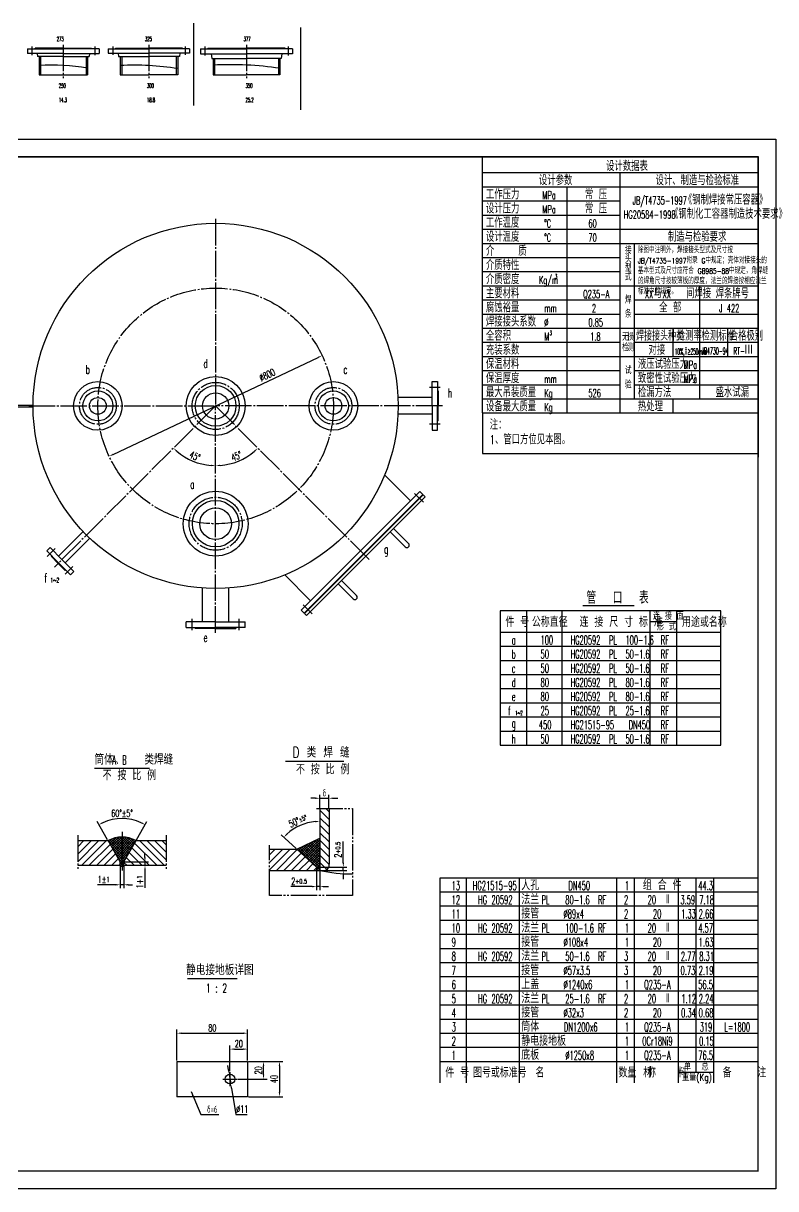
# Model space of a CAD drawing. Extents: x 0 to 841, y 0 to 660.
# Drawn here: x 415 to 841, y 0 to 660 of the extents above; entities that cross this region are included whole.
import ezdxf

# ---------------------------------------------------------------- set-up
doc = ezdxf.new("R2010")
doc.units = 0
doc.header["$LTSCALE"] = 10
doc.header["$MEASUREMENT"] = 0
doc.linetypes.add('XC', pattern=[1.8, 1.5, -0.1, 0.1, -0.1])
doc.linetypes.add('XD', pattern=[2, 1.5, -0.1, 0.1, -0.1, 0.1, -0.1])
doc.layers.get('0').update_dxf_attribs({"linetype": 'CONTINUOUS'})
doc.layers.get('DEFPOINTS').update_dxf_attribs({"linetype": 'CONTINUOUS'})
for name, color, linetype in [('1', 1, 'XC'), ('2', 7, 'XD'), ('A', 3, 'CONTINUOUS')]:
    doc.layers.add(name, color=color, linetype=linetype)
doc.styles.add('HZTXT', font='txt.shx', dxfattribs={"width": 0.67, "bigfont": 'hztxt.shx'})
doc.styles.add('KING', font='txt.shx', dxfattribs={"width": 0.5, "bigfont": 'hztxt.shx'})
doc.styles.add('WANG08', font='txt.shx', dxfattribs={"width": 0.7, "bigfont": 'hztxt.shx'})
doc.dimstyles.new('GYY-比例1-1', dxfattribs={"dimtxt": 4, "dimasz": 2.5, "dimexe": 2, "dimexo": 0.5, "dimgap": 1, "dimtad": 1, "dimzin": 9, "dimdsep": 46, "dimtxsty": 'HZTXT', "dimcen": 2, "dimclrd": 6, "dimclre": 6, "dimclrt": 6, "dimadec": 0, "dimazin": 0, "dimtfac": 0.5, "dimtix": 1, "dimtmove": 2, "dimatfit": 3, "dimfxl": 0, "dimtolj": 1, "dimtzin": 9, "dimarcsym": 0})
doc.dimstyles.new('GYY-比例1-2', dxfattribs={"dimtxt": 4, "dimasz": 2.5, "dimexe": 2, "dimexo": 0.5, "dimgap": 1, "dimtad": 1, "dimlfac": 2, "dimzin": 9, "dimdsep": 46, "dimtxsty": 'HZTXT', "dimcen": 2, "dimclrd": 6, "dimclre": 6, "dimclrt": 6, "dimadec": 0, "dimazin": 0, "dimtfac": 0.5, "dimtix": 1, "dimtmove": 2, "dimatfit": 3, "dimfxl": 0, "dimtolj": 1, "dimtzin": 9, "dimarcsym": 0})
doc.dimstyles.new('GYY-比例1-6', dxfattribs={"dimtxt": 4, "dimasz": 2.5, "dimexe": 2, "dimexo": 0.5, "dimgap": 1, "dimtad": 1, "dimdec": 4, "dimlfac": 6, "dimzin": 9, "dimdsep": 46, "dimtxsty": 'HZTXT', "dimcen": 2, "dimclrd": 6, "dimclre": 6, "dimclrt": 6, "dimadec": 0, "dimazin": 0, "dimtfac": 0.5, "dimtdec": 4, "dimtix": 1, "dimtmove": 2, "dimatfit": 3, "dimfxl": 0, "dimtolj": 1, "dimtzin": 9, "dimarcsym": 0})

# ---------------------------------------------------------------- blocks, each defined once
blk = doc.blocks.new('*D5')
at = {"color": 6, "linetype": 'ByBlock'}
for p, q in [((379.16, 673.62), (379.16, 662.96)), ((380.96, 673.62), (380.96, 662.96)), ((376.66, 664.96), (364.57, 664.96)), ((380.96, 664.96), (379.16, 664.96)), ((383.46, 664.96), (385.96, 664.96))]:
    blk.add_line(p, q, dxfattribs=at)
for points in [[(376.66, 665.38), (376.66, 664.54), (379.16, 664.96)], [(383.46, 665.38), (383.46, 664.54), (380.96, 664.96)]]:
    blk.add_solid(points, dxfattribs=at)
at = {"layer": 'DEFPOINTS', "color": 0, "linetype": 'ByBlock'}
for p in [(379.16, 674.12), (380.96, 674.12), (380.96, 664.96)]:
    blk.add_point(p, dxfattribs=at)
at = {"color": 6, "linetype": 'ByBlock', "insert": (369.28, 667.96), "char_height": 4, "attachment_point": 5, "style": 'HZTXT'}
blk.add_mtext('\\A1;2\\H2.5;+0.5', dxfattribs=at)
blk = doc.blocks.new('*D3')
at = {"color": 6, "linetype": 'ByBlock'}
blk.add_line((367.59, 686.45), (359.09, 694.2), dxfattribs=at)
blk.add_arc((380.96, 674.28), 27.58, 95.1951, 132.48032, dxfattribs=at)
for points in [[(378.45, 702.16), (378.48, 701.33), (380.96, 701.86)], [(362.63, 694.33), (362.04, 694.91), (360.57, 692.85)]]:
    blk.add_solid(points, dxfattribs=at)
at = {"layer": 'DEFPOINTS', "color": 0, "linetype": 'ByBlock'}
for p in [(380.96, 709.07), (373.41, 700.81), (367.96, 686.12), (379.16, 675.92), (380.96, 674.12)]:
    blk.add_point(p, dxfattribs=at)
at = {"color": 6, "linetype": 'ByBlock', "insert": (368.6, 702.25), "char_height": 4, "attachment_point": 5, "rotation": 23.83771, "style": 'HZTXT'}
blk.add_mtext('\\A1;50°\\H2.5;±5°', dxfattribs=at)
blk = doc.blocks.new('*D4')
at = {"color": 6, "linetype": 'ByBlock'}
for p, q in [((394.25, 678.42), (394.25, 690.51)), ((379.66, 675.92), (396.25, 675.92)), ((384.06, 674.12), (396.25, 674.12)), ((394.25, 674.12), (394.25, 675.92)), ((394.25, 671.62), (394.25, 669.12))]:
    blk.add_line(p, q, dxfattribs=at)
for points in [[(393.84, 678.42), (394.67, 678.42), (394.25, 675.92)], [(393.84, 671.62), (394.67, 671.62), (394.25, 674.12)]]:
    blk.add_solid(points, dxfattribs=at)
at = {"layer": 'DEFPOINTS', "color": 0, "linetype": 'ByBlock'}
for p in [(379.16, 675.92), (383.56, 674.12), (394.25, 674.12)]:
    blk.add_point(p, dxfattribs=at)
at = {"color": 6, "linetype": 'ByBlock', "insert": (391.25, 685.8), "char_height": 4, "attachment_point": 5, "rotation": 90, "style": 'HZTXT'}
blk.add_mtext('\\A1;2\\H2.5;+0.5', dxfattribs=at)
blk = doc.blocks.new('*D6')
at = {"color": 6, "linetype": 'ByBlock'}
for p, q in [((378.46, 714.96), (375.96, 714.96)), ((380.96, 709.57), (380.96, 716.96)), ((380.96, 714.96), (386.16, 714.96)), ((386.16, 709.57), (386.16, 716.96)), ((388.66, 714.96), (391.16, 714.96))]:
    blk.add_line(p, q, dxfattribs=at)
for points in [[(378.46, 715.38), (378.46, 714.54), (380.96, 714.96)], [(388.66, 715.38), (388.66, 714.54), (386.16, 714.96)]]:
    blk.add_solid(points, dxfattribs=at)
at = {"layer": 'DEFPOINTS', "color": 0, "linetype": 'ByBlock'}
for p in [(386.16, 714.96), (380.96, 709.07), (386.16, 709.07)]:
    blk.add_point(p, dxfattribs=at)
at = {"color": 6, "linetype": 'ByBlock', "insert": (383.56, 717.96), "char_height": 4, "attachment_point": 5, "style": 'HZTXT'}
blk.add_mtext('\\A1;δ', dxfattribs=at)
blk = doc.blocks.new('*X0')
at = {"color": 0}
for p, q in [((461.56, 501.16), (463.46, 503.05)), ((462.08, 500.26), (465.43, 503.61)), ((462.59, 499.36), (467.12, 503.89)), ((463.11, 498.47), (468.64, 504)), ((463.63, 497.57), (469, 502.94)), ((464.15, 496.67), (469, 501.53)), ((469, 502.94), (470.03, 503.97)), ((469, 501.53), (471.31, 503.84)), ((469, 500.11), (472.51, 503.63)), ((469, 498.7), (473.64, 503.34)), ((469, 497.28), (474.71, 502.99)), ((469, 495.87), (475.72, 502.59)), ((469, 494.46), (476.68, 502.13)), ((464.66, 495.78), (469, 500.11)), ((465.18, 494.88), (469, 498.7)), ((465.7, 493.98), (469, 497.28)), ((466.22, 493.09), (469, 495.87)), ((469, 493.04), (475.52, 499.56)), ((469, 491.63), (473.59, 496.22)), ((466.74, 492.19), (469, 494.46)), ((467.25, 491.29), (469, 493.04)), ((467.77, 490.4), (469, 491.63)), ((468, 489.21), (469, 490.21)), ((468.08, 487.88), (469, 488.8)), ((469, 490.21), (471.66, 492.87)), ((469, 488.8), (470, 489.8)), ((469.06, 487.44), (470, 488.38))]:
    blk.add_line(p, q, dxfattribs=at)
blk = doc.blocks.new('*D2')
at = {"color": 6, "linetype": 'ByBlock'}
for p, q in [((369.82, 777.43), (363.88, 787.72)), ((386.18, 777.43), (392.12, 787.72))]:
    blk.add_line(p, q, dxfattribs=at)
blk.add_arc((378, 763.27), 26.24, 65.46184, 114.53816, dxfattribs=at)
for points in [[(367.3, 786.76), (366.91, 787.5), (364.88, 785.99)], [(389.09, 787.5), (388.7, 786.76), (391.12, 785.99)]]:
    blk.add_solid(points, dxfattribs=at)
at = {"layer": 'DEFPOINTS', "color": 0, "linetype": 'ByBlock'}
for p in [(382.56, 789.1), (370.07, 777), (385.93, 777), (377, 765), (379, 765)]:
    blk.add_point(p, dxfattribs=at)
at = {"color": 6, "linetype": 'ByBlock', "insert": (378, 792.5), "char_height": 4, "attachment_point": 5, "style": 'HZTXT'}
blk.add_mtext('\\A1;60°±5°', dxfattribs=at)
blk = doc.blocks.new('*X1')
at = {"color": 0}
for p, q in [((469, 494.08), (461.08, 502)), ((469, 495.49), (462.02, 502.47)), ((469, 496.91), (463.02, 502.89)), ((469, 498.32), (464.07, 503.26)), ((469, 499.74), (465.18, 503.56)), ((469, 501.15), (466.36, 503.79)), ((469, 502.56), (467.62, 503.94)), ((469, 503.98), (468.98, 504)), ((474.75, 498.23), (469, 503.98)), ((474.23, 497.33), (469, 502.56)), ((475.27, 499.12), (470.46, 503.94)), ((475.79, 500.02), (472.1, 503.71)), ((476.3, 500.92), (473.98, 503.24)), ((476.82, 501.81), (476.33, 502.31)), ((469, 492.67), (462.99, 498.67)), ((469, 491.25), (464.93, 495.33)), ((473.72, 496.44), (469, 501.15)), ((473.2, 495.54), (469, 499.74)), ((472.68, 494.64), (469, 498.32)), ((472.16, 493.75), (469, 496.91)), ((471.64, 492.85), (469, 495.49)), ((469, 489.84), (466.86, 491.98)), ((469, 488.42), (468, 489.42)), ((471.13, 491.95), (469, 494.08)), ((470.61, 491.06), (469, 492.67)), ((470.09, 490.16), (469, 491.25)), ((470, 488.84), (469, 489.84)), ((469.73, 487.69), (469, 488.42)), ((468.41, 487.6), (468, 488.01))]:
    blk.add_line(p, q, dxfattribs=at)
blk = doc.blocks.new('*D8')
at = {"color": 6, "linetype": 'ByBlock'}
for p, q in [((377, 762.5), (377, 750)), ((379, 762.5), (379, 750)), ((374.5, 752), (364.19, 752)), ((379, 752), (377, 752)), ((381.5, 752), (384, 752))]:
    blk.add_line(p, q, dxfattribs=at)
for points in [[(374.5, 752.42), (374.5, 751.58), (377, 752)], [(381.5, 752.42), (381.5, 751.58), (379, 752)]]:
    blk.add_solid(points, dxfattribs=at)
at = {"layer": 'DEFPOINTS', "color": 0, "linetype": 'ByBlock'}
for p in [(377, 763), (379, 763), (379, 752)]:
    blk.add_point(p, dxfattribs=at)
at = {"color": 6, "linetype": 'ByBlock', "insert": (367.74, 755), "char_height": 4, "attachment_point": 5, "style": 'HZTXT'}
blk.add_mtext('\\A1;1±\\H3;1', dxfattribs=at)
blk = doc.blocks.new('*D7')
at = {"color": 6, "linetype": 'ByBlock'}
for p, q in [((391, 767.5), (391, 770)), ((378.5, 763), (393, 763)), ((379.5, 765), (393, 765)), ((391, 765), (391, 763)), ((391, 760.5), (391, 750.17))]:
    blk.add_line(p, q, dxfattribs=at)
for points in [[(390.58, 767.5), (391.42, 767.5), (391, 765)], [(390.58, 760.5), (391.42, 760.5), (391, 763)]]:
    blk.add_solid(points, dxfattribs=at)
at = {"layer": 'DEFPOINTS', "color": 0, "linetype": 'ByBlock'}
for p in [(378, 763), (379, 765), (391, 763)]:
    blk.add_point(p, dxfattribs=at)
at = {"color": 6, "linetype": 'ByBlock', "insert": (388, 753.73), "char_height": 4, "attachment_point": 5, "rotation": 90, "style": 'HZTXT'}
blk.add_mtext('\\A1;1+\\H3;1', dxfattribs=at)
blk = doc.blocks.new('*D9')
at = {"color": 6, "linetype": 'ByBlock'}
blk.add_line((201.99, -165.44), (318.01, -110.56), dxfattribs=at)
for points in [[(317.83, -110.19), (318.18, -110.94), (320.27, -109.5)], [(201.82, -165.06), (202.17, -165.81), (199.73, -166.5)]]:
    blk.add_solid(points, dxfattribs=at)
at = {"layer": 'DEFPOINTS', "color": 0, "linetype": 'ByBlock'}
for p in [(320.27, -109.5), (199.73, -166.5)]:
    blk.add_point(p, dxfattribs=at)
at = {"color": 6, "linetype": 'ByBlock', "insert": (289.15, -120.5), "char_height": 4, "attachment_point": 5, "rotation": 25.31288, "style": 'HZTXT'}
blk.add_mtext('\\A1;∅800', dxfattribs=at)
blk = doc.blocks.new('*D10')
at = {"color": 6, "linetype": 'ByBlock'}
blk.add_arc((260, -138), 33.77, 229.24284, 265.75716, dxfattribs=at)
for points in [[(237.67, -163.88), (238.24, -163.27), (236.12, -161.88)], [(257.52, -171.26), (257.49, -172.09), (260, -171.77)]]:
    blk.add_solid(points, dxfattribs=at)
at = {"layer": 'DEFPOINTS', "color": 0, "linetype": 'ByBlock'}
for p in [(260, -138), (260, -138), (243.12, -167.24), (168.75, -229.25), (260, -266.33)]:
    blk.add_point(p, dxfattribs=at)
at = {"color": 6, "linetype": 'ByBlock', "insert": (248.23, -166.43), "char_height": 4, "attachment_point": 5, "rotation": 337.5, "style": 'HZTXT'}
blk.add_mtext('\\A1;45°', dxfattribs=at)
blk = doc.blocks.new('*D24')
at = {"color": 6, "linetype": 'ByBlock'}
blk.add_arc((521, 436), 33.77, 274.24219, 310.75781, dxfattribs=at)
for points in [[(542.77, 410.72), (543.33, 410.11), (544.88, 412.12)], [(523.51, 401.9), (523.48, 402.74), (521, 402.23)]]:
    blk.add_solid(points, dxfattribs=at)
at = {"layer": 'DEFPOINTS', "color": 0, "linetype": 'ByBlock'}
for p in [(521, 436), (521, 436), (529.74, 403.38), (608.25, 348.75), (521, 307.67)]:
    blk.add_point(p, dxfattribs=at)
at = {"color": 6, "linetype": 'ByBlock', "insert": (532.78, 407.57), "char_height": 4, "attachment_point": 5, "rotation": 22.5, "style": 'HZTXT'}
blk.add_mtext('\\A1;45°', dxfattribs=at)
blk = doc.blocks.new('*D25')
at = {"color": 6, "linetype": 'ByBlock'}
for p, q in [((1100.11, 662.5), (1100.11, 680)), ((1140.11, 662.5), (1140.11, 680)), ((1102.61, 678), (1137.61, 678))]:
    blk.add_line(p, q, dxfattribs=at)
for points in [[(1102.61, 678.42), (1102.61, 677.58), (1100.11, 678)], [(1137.61, 678.42), (1137.61, 677.58), (1140.11, 678)]]:
    blk.add_solid(points, dxfattribs=at)
at = {"layer": 'DEFPOINTS', "color": 0, "linetype": 'ByBlock'}
for p in [(1140.11, 678), (1100.11, 662), (1140.11, 662)]:
    blk.add_point(p, dxfattribs=at)
at = {"color": 6, "linetype": 'ByBlock', "insert": (1120.11, 681), "char_height": 4, "attachment_point": 5, "style": 'HZTXT'}
blk.add_mtext('\\A1;80', dxfattribs=at)
blk = doc.blocks.new('*D26')
at = {"color": 6, "linetype": 'ByBlock'}
for p, q in [((1130.11, 656.5), (1130.11, 671)), ((1132.61, 669), (1137.61, 669)), ((1140.11, 662.5), (1140.11, 671))]:
    blk.add_line(p, q, dxfattribs=at)
for points in [[(1132.61, 669.42), (1132.61, 668.58), (1130.11, 669)], [(1137.61, 669.42), (1137.61, 668.58), (1140.11, 669)]]:
    blk.add_solid(points, dxfattribs=at)
at = {"layer": 'DEFPOINTS', "color": 0, "linetype": 'ByBlock'}
for p in [(1140.11, 669), (1140.11, 662), (1130.11, 656)]:
    blk.add_point(p, dxfattribs=at)
at = {"color": 6, "linetype": 'ByBlock', "insert": (1135.11, 672), "char_height": 4, "attachment_point": 5, "style": 'HZTXT'}
blk.add_mtext('\\A1;20', dxfattribs=at)
blk = doc.blocks.new('*D27')
at = {"color": 6, "linetype": 'ByBlock'}
for p, q in [((1140.61, 662), (1151.11, 662)), ((1149.11, 654.5), (1149.11, 659.5)), ((1134.61, 652), (1151.11, 652))]:
    blk.add_line(p, q, dxfattribs=at)
for points in [[(1148.7, 659.5), (1149.53, 659.5), (1149.11, 662)], [(1148.7, 654.5), (1149.53, 654.5), (1149.11, 652)]]:
    blk.add_solid(points, dxfattribs=at)
at = {"layer": 'DEFPOINTS', "color": 0, "linetype": 'ByBlock'}
for p in [(1140.11, 662), (1149.11, 662), (1134.11, 652)]:
    blk.add_point(p, dxfattribs=at)
at = {"color": 6, "linetype": 'ByBlock', "insert": (1146.11, 657), "char_height": 4, "attachment_point": 5, "rotation": 90, "style": 'HZTXT'}
blk.add_mtext('\\A1;20', dxfattribs=at)
blk = doc.blocks.new('*D28')
at = {"color": 6, "linetype": 'ByBlock'}
for p, q in [((1129.26, 657.18), (1128.85, 659.65)), ((1129.66, 654.71), (1130.57, 649.29)), ((1130.97, 646.82), (1133.43, 632)), ((1133.43, 632), (1139.79, 632))]:
    blk.add_line(p, q, dxfattribs=at)
for points in [[(1129.67, 657.25), (1128.84, 657.11), (1129.66, 654.71)], [(1131.39, 646.89), (1130.56, 646.75), (1130.57, 649.29)]]:
    blk.add_solid(points, dxfattribs=at)
at = {"layer": 'DEFPOINTS', "color": 0, "linetype": 'ByBlock'}
for p in [(1129.66, 654.71), (1130.57, 649.29)]:
    blk.add_point(p, dxfattribs=at)
at = {"color": 6, "linetype": 'ByBlock', "insert": (1137.11, 635), "char_height": 4, "attachment_point": 5, "style": 'HZTXT'}
blk.add_mtext('\\A1;∅11', dxfattribs=at)
blk = doc.blocks.new('*D29')
at = {"color": 6, "linetype": 'ByBlock'}
for p, q in [((1140.61, 662), (1160.11, 662)), ((1158.11, 659.5), (1158.11, 644.5)), ((1140.61, 642), (1160.11, 642))]:
    blk.add_line(p, q, dxfattribs=at)
for points in [[(1157.7, 659.5), (1158.53, 659.5), (1158.11, 662)], [(1157.7, 644.5), (1158.53, 644.5), (1158.11, 642)]]:
    blk.add_solid(points, dxfattribs=at)
at = {"layer": 'DEFPOINTS', "color": 0, "linetype": 'ByBlock'}
for p in [(1140.11, 662), (1140.11, 642), (1158.11, 642)]:
    blk.add_point(p, dxfattribs=at)
at = {"color": 6, "linetype": 'ByBlock', "insert": (1155.11, 652), "char_height": 4, "attachment_point": 5, "rotation": 90, "style": 'HZTXT'}
blk.add_mtext('\\A1;40', dxfattribs=at)

msp = doc.modelspace()

# ---------------------------------------------------------------- hatches: boundary and pattern name
h = msp.add_hatch()
h.set_pattern_fill('_U', color=256, scale=3, angle=315, style=0, pattern_type=0)
h.set_pattern_definition([(315, (369.253, 113.9612), (2.12132, 2.12132), [])])
h.paths.add_polyline_path([(582.96246, 180.117759), (585.56246, 180.117759, 0.4748848973), (588.16246, 183.717759), (588.16246, 215.069382), (582.96246, 215.069382)])
h = msp.add_hatch()
h.set_pattern_fill('_U', color=256, angle=45, style=0, double=1, pattern_type=0)
h.set_pattern_definition([(45, (369.253, 113.9612), (-0.7071068, 0.7071068), []), (135, (369.253, 113.9612), (-0.7071068, -0.7071068), [])])
h.paths.add_polyline_path([(582.96246, 198.317759), (569.96246, 192.117759), (581.16246, 181.917759), (581.16246, 180.117759), (582.96246, 180.117759)])
h = msp.add_hatch()
h.set_pattern_fill('_U', color=256, scale=3, angle=45, style=0, pattern_type=0)
h.set_pattern_definition([(45, (130, -534), (-2.12132, 2.12132), [])])
h.paths.add_polyline_path([(446, 196.999999), (446, 182.999999), (470, 182.999999), (470, 184.999999), (463.071796, 196.999999)])
h = msp.add_hatch()
h.set_pattern_fill('_U', color=256, scale=3, angle=315, style=0, pattern_type=0)
h.set_pattern_definition([(315, (130, -534), (2.12132, 2.12132), [])])
h.paths.add_polyline_path([(496, 196.999999), (478.928203, 196.999999), (472, 184.999999), (472, 182.999999), (496, 182.999999)])
h = msp.add_hatch()
h.set_pattern_fill('_U', color=256, scale=3, angle=45, style=0, pattern_type=0)
h.set_pattern_definition([(45, (369.253, 113.9612), (-2.12132, 2.12132), [])])
h.paths.add_polyline_path([(554.459996, 180.117759), (581.16246, 180.117759), (581.16246, 181.917759), (569.96246, 192.117759), (554.459996, 192.117759)])

# ---------------------------------------------------------------- linework, layer by layer
for p, q in [((675, 584), (831, 584)), ((675, 439), (675, 584)), ((831, 584), (831, 414)), ((675, 575), (831, 575)), ((753, 439), (753, 575)), ((675, 567), (831, 567)), ((723, 439), (723, 567)), ((675, 559), (753, 559)), ((675, 551), (753, 551)), ((675, 543), (831, 543)), ((675, 535), (831, 535)), ((761, 447), (761, 535)), ((675, 527), (753, 527)), ((675, 519), (753, 519)), ((675, 511), (753, 511)), ((753, 511), (831, 511)), ((798, 447), (798, 511)), ((675, 503), (753, 503)), ((761, 503), (831, 503)), ((675, 495), (753, 495)), ((761, 495), (831, 495)), ((675, 487), (753, 487)), ((753, 487), (831, 487)), ((783, 471), (783, 487)), ((814, 471), (814, 487)), ((675, 479), (753, 479)), ((761, 479), (831, 479)), ((675, 471), (753, 471)), ((753, 471), (831, 471)), ((675, 463), (753, 463)), ((761, 463), (831, 463)), ((675, 455), (753, 455)), ((761, 455), (831, 455)), ((675, 447), (753, 447)), ((753, 447), (831, 447)), ((783, 439), (783, 447)), ((675, 439), (831, 439)), ((675, 439), (675, 416)), ((675, 416), (831, 416)), ((685.000001, 307), (810.000001, 307)), ((685.000001, 299), (810.000001, 299)), ((685.000001, 291), (810.000001, 291)), ((685.000001, 283), (810.000001, 283)), ((685.000001, 275), (810.000001, 275)), ((685.000001, 267), (810.000001, 267)), ((685.000001, 259), (810.000001, 259)), ((651, 176), (831, 176)), ((651, 168), (831, 168)), ((651, 160), (831, 160)), ((651, 152), (831, 152)), ((651, 144), (831, 144)), ((651, 136), (831, 136)), ((651, 128), (831, 128)), ((651, 120), (831, 120)), ((651, 112), (831, 112)), ((651, 104), (831, 104)), ((651, 96), (831, 96)), ((651, 88), (831, 88)), ((651, 80), (831, 80))]:
    msp.add_line(p, q)
msp.add_lwpolyline([(0, 0), (0, 594), (841, 594), (841, 0)], close=True)
at = {"const_width": 0.9}
msp.add_lwpolyline([(25, 10), (25, 584), (831, 584), (831, 10)], close=True, dxfattribs=at)
for centre, radius, start, end in [((430.959096, 505.041696), 130.74995, 80.990593353, 92.992134951), ((478.131798, 483.819005), 152.011685, 80.772816103, 93.063910208), ((532.038144, 435.425571), 200.673236, 81.900030611, 92.691995531)]:
    msp.add_arc(centre, radius, start, end)
at = {"layer": '1'}
for p, q in [((420.034096, 646.413395), (420.034096, 641.513395)), ((437.784096, 647.413395), (437.784096, 628.413395)), ((455.534096, 646.413395), (455.534096, 641.513395)), ((465.756798, 646.413395), (465.756798, 641.613395)), ((486.256798, 647.413395), (486.256798, 628.413395)), ((506.756798, 646.413395), (506.756798, 641.613395)), ((517.963144, 646.413395), (517.963144, 641.213395)), ((541.463144, 647.413395), (541.463144, 628.413395)), ((564.963144, 646.413395), (564.963144, 641.213395)), ((524, 548.833333), (524, 443)), ((651.030959, 453.416667), (645.064075, 453.416667)), ((418.166667, 443), (524, 443)), ((524, 443), (432.75, 351.75)), ((524, 443), (611.254939, 355.745061)), ((652.333333, 443), (524, 443)), ((524, 314.666667), (524, 443)), ((651.030959, 432.583333), (645.064075, 432.583333)), ((641.592098, 388.458257), (636.54973, 393.500625)), ((433.195704, 362.21305), (428.717361, 357.734707)), ((443.21305, 352.195704), (438.734707, 347.717361)), ((578.541743, 325.407902), (573.499375, 330.45027)), ((510.666667, 316.166667), (510.666667, 322.5)), ((537.333333, 316.166667), (537.333333, 322.5)), ((471, 201.999999), (471, 179.999999)), ((532.114943, 66), (532.114943, 58)), ((528.114943, 62), (536.114943, 62))]:
    msp.add_line(p, q, dxfattribs=at)
for centre, radius in [((524, 443), 66.666667), ((524, 443), 13.333333), ((457.333333, 443), 10.416667), ((590.666667, 443), 10.416667), ((524, 376.333333), 15)]:
    msp.add_circle(centre, radius, dxfattribs=at)
at = {"layer": '2'}
for p, q in [((580.991897, 215.069382), (601.47012, 215.069382)), ((601.47012, 215.069382), (601.47012, 165.96115)), ((446, 199.999999), (446, 179.999999)), ((496, 199.999999), (496, 179.999999)), ((554.459996, 165.96115), (554.459996, 194.329534)), ((601.47012, 165.96115), (554.459996, 165.96115))]:
    msp.add_line(p, q, dxfattribs=at)
at = {"layer": 'A'}
for p, q in [((511.610828, 612.939313), (511.610828, 659.522659)), ((572.209177, 610.476808), (572.209177, 657.060154)), ((417.534096, 645.113395), (437.784096, 645.113395)), ((417.534096, 645.113395), (417.534096, 642.513395)), ((437.784096, 642.513395), (417.534096, 642.513395)), ((421.784096, 645.113395), (421.784096, 645.413395)), ((437.784096, 645.413395), (421.784096, 645.413395)), ((422.884096, 642.513395), (423.092829, 640.813395)), ((437.784096, 640.813395), (423.092829, 640.813395)), ((424.134096, 640.813395), (424.134096, 630.413395)), ((424.934096, 640.813395), (424.934096, 630.413395)), ((437.784096, 645.413395), (453.784096, 645.413395)), ((458.034096, 645.113395), (437.784096, 645.113395)), ((437.784096, 642.513395), (458.034096, 642.513395)), ((437.784096, 640.813395), (452.475362, 640.813395)), ((450.634096, 640.813395), (450.634096, 630.413395)), ((451.434096, 640.813395), (451.434096, 630.413395)), ((452.684096, 642.513395), (452.475362, 640.813395)), ((453.784096, 645.113395), (453.784096, 645.413395)), ((458.034096, 645.113395), (458.034096, 642.513395)), ((463.256798, 645.013395), (486.256798, 645.013395)), ((463.256798, 645.013395), (463.256798, 642.613395)), ((463.256798, 642.613395), (486.256798, 642.613395)), ((467.356798, 645.413395), (486.256798, 645.413395)), ((467.356798, 645.413395), (467.356798, 645.013395)), ((468.756798, 642.613395), (468.97781, 640.813395)), ((468.97781, 640.813395), (486.256798, 640.813395)), ((470.006798, 640.813395), (470.006798, 630.413395)), ((470.806798, 640.813395), (470.806798, 630.413395)), ((505.156798, 645.413395), (486.256798, 645.413395)), ((509.256798, 645.013395), (486.256798, 645.013395)), ((509.256798, 642.613395), (486.256798, 642.613395)), ((503.535786, 640.813395), (486.256798, 640.813395)), ((501.706798, 640.813395), (501.706798, 630.413395)), ((502.506798, 640.813395), (502.506798, 630.413395)), ((503.756798, 642.613395), (503.535786, 640.813395)), ((505.156798, 645.413395), (505.156798, 645.013395)), ((509.256798, 645.013395), (509.256798, 642.613395)), ((515.463144, 645.013395), (541.463144, 645.013395)), ((515.463144, 645.013395), (515.463144, 642.213395)), ((515.463144, 642.213395), (541.463144, 642.213395)), ((519.563144, 645.413395), (541.463144, 645.413395)), ((519.563144, 645.413395), (519.563144, 645.013395)), ((521.463144, 642.213395), (521.794663, 639.513395)), ((563.363144, 645.413395), (541.463144, 645.413395)), ((567.463144, 645.013395), (541.463144, 645.013395)), ((567.463144, 642.213395), (541.463144, 642.213395)), ((561.463144, 642.213395), (561.131626, 639.513395)), ((563.363144, 645.413395), (563.363144, 645.013395)), ((567.463144, 645.013395), (567.463144, 642.213395)), ((521.794663, 639.513395), (541.463144, 639.513395)), ((522.613144, 639.513395), (522.613144, 630.413395)), ((523.413144, 639.513395), (523.413144, 630.413395)), ((561.131626, 639.513395), (541.463144, 639.513395)), ((559.513144, 639.513395), (559.513144, 630.413395)), ((560.313144, 639.513395), (560.313144, 630.413395)), ((424.134096, 630.413395), (451.434096, 630.413395)), ((470.006798, 630.413395), (486.256798, 630.413395)), ((502.506798, 630.413395), (486.256798, 630.413395)), ((522.613144, 630.413395), (541.463144, 630.413395)), ((560.313144, 630.413395), (541.463144, 630.413395)), ((646.5, 443), (646.5, 456.75)), ((646.5, 456.75), (649.5, 456.75)), ((649.5, 456.75), (649.5, 443)), ((650, 451.5), (649.5, 451.5)), ((650, 451.5), (650, 443)), ((409.666667, 443.5), (420.667876, 443.5)), ((409.666667, 442.5), (420.667876, 442.5)), ((646.5, 447.75), (627.224102, 447.75)), ((646.5, 443), (646.5, 429.25)), ((649.5, 429.25), (649.5, 443)), ((650, 434.5), (650, 443)), ((646.5, 438.25), (627.224102, 438.25)), ((646.5, 429.25), (649.5, 429.25)), ((650, 434.5), (649.5, 434.5)), ((634.297943, 389.270599), (619.655548, 403.912995)), ((606.013672, 360.986328), (639.601244, 394.5739)), ((607.663588, 359.336412), (641.25116, 392.923984)), ((607.89929, 359.10071), (641.486862, 392.688282)), ((609.077801, 357.922199), (642.665373, 391.509771)), ((638.540584, 389.742004), (638.304882, 389.977706)), ((641.25116, 392.923984), (639.601244, 394.5739)), ((642.665373, 391.509771), (641.486862, 392.688282)), ((449.071016, 371.842252), (435.140248, 357.911484)), ((631.351665, 363.225499), (622.866384, 371.710781)), ((633.237283, 365.111118), (624.752002, 373.596399)), ((430.249426, 362.802306), (428.363808, 360.916688)), ((437.025866, 356.025866), (430.249426, 362.802306)), ((452.842252, 368.071016), (438.911484, 354.140248)), ((428.363808, 360.916688), (435.140248, 354.140248)), ((431.133309, 358.147186), (430.897607, 357.911484)), ((430.897607, 357.911484), (434.904546, 353.904546)), ((606.013672, 360.986328), (572.4261, 327.398756)), ((607.663588, 359.336412), (574.076016, 325.74884)), ((607.89929, 359.10071), (574.311718, 325.513138)), ((609.077801, 357.922199), (575.490229, 324.334627)), ((438.911484, 349.897607), (434.904546, 353.904546)), ((441.916688, 347.363808), (435.140248, 354.140248)), ((437.025866, 356.025866), (443.802306, 349.249426)), ((439.147186, 350.133309), (438.911484, 349.897607)), ((443.802306, 349.249426), (441.916688, 347.363808)), ((577.729401, 332.702057), (563.087005, 347.344452)), ((603.774501, 335.648335), (595.289219, 344.133616)), ((516.583333, 320.833333), (516.583333, 339.933173)), ((531.416667, 320.833333), (531.416667, 339.933173)), ((601.888882, 333.762717), (593.403601, 342.247998)), ((731.881855, 330), (760.813937, 330)), ((574.076016, 325.74884), (572.4261, 327.398756)), ((575.490229, 324.334627), (574.311718, 325.513138)), ((577.257996, 328.459416), (577.022294, 328.695118)), ((685.000001, 327), (685.000001, 251)), ((810.000001, 327), (685.000001, 327)), ((700.000001, 327), (700.000001, 251)), ((720.000001, 327), (720.000001, 251)), ((770.000001, 251), (770.000001, 327)), ((785.000001, 251), (785.000001, 327)), ((810.000001, 251), (810.000001, 327)), ((524, 320.833333), (507.333333, 320.833333)), ((507.333333, 317.5), (507.333333, 320.833333)), ((507.333333, 317.5), (524, 317.5)), ((512.5, 317.5), (512.5, 317)), ((524, 317), (512.5, 317)), ((524, 320.833333), (540.666667, 320.833333)), ((540.666667, 317.5), (524, 317.5)), ((524, 317), (535.5, 317)), ((535.5, 317.5), (535.5, 317)), ((540.666667, 317.5), (540.666667, 320.833333)), ((770.000001, 321), (785.000001, 321)), ((685.000001, 315), (810.000001, 315)), ((685.000001, 251), (810.000001, 251)), ((455.473517, 237.999999), (486.526483, 237.999999)), ((563.5, 241.999999), (596.5, 241.999999)), ((582.96246, 215.069382), (582.96246, 180.117759)), ((588.16246, 215.069382), (588.16246, 183.717759)), ((569.96246, 192.117759), (582.96246, 198.317759)), ((446, 196.999999), (463.071796, 196.999999)), ((470, 184.999999), (463.071796, 196.999999)), ((472, 184.999999), (478.928203, 196.999999)), ((478.928203, 196.999999), (496, 196.999999)), ((554.459996, 192.117759), (569.96246, 192.117759)), ((569.96246, 192.117759), (581.16246, 181.917759)), ((470, 182.999999), (470, 184.999999)), ((472, 182.999999), (472, 184.999999)), ((446, 182.999999), (470, 182.999999)), ((472, 182.999999), (496, 182.999999)), ((554.459996, 180.117759), (585.56246, 180.117759)), ((581.16246, 181.917759), (581.16246, 180.117759)), ((651, 60), (651, 176)), ((666, 60), (666, 176)), ((696, 60), (696, 176)), ((751, 60), (751, 176)), ((761, 60), (761, 176)), ((786, 60), (786, 176)), ((796, 66), (796, 176)), ((806, 60), (806, 176)), ((508.114943, 119), (536.114943, 119)), ((502.114943, 72), (542.114943, 72)), ((502.114943, 72), (502.114943, 52)), ((542.114943, 72), (542.114943, 52)), ((651, 72), (831, 72)), ((786, 66), (806, 66)), ((542.114943, 52), (502.114943, 52))]:
    msp.add_line(p, q, dxfattribs=at)
for centre, radius in [((524, 443), 103.333333), ((457.333333, 443), 13.75), ((524, 443), 16.666667), ((590.666667, 443), 13.75), ((457.333333, 443), 8.5), ((524, 443), 11.5), ((524, 443), 7.416667), ((590.666667, 443), 8.5), ((457.333333, 443), 4.75), ((590.666667, 443), 4.75), ((524, 376.333333), 18.333333), ((524, 376.333333), 13.166667), ((524, 376.333333), 9), ((532.114943, 62), 2.75)]:
    msp.add_circle(centre, radius, dxfattribs=at)
for centre, radius, start, end in [((632.294474, 364.168309), 1.333333, 225, 45), ((602.831691, 334.705526), 1.333333, 225, 45), ((471, 182.285898), 16.714102, 61.683472576, 118.316527424), ((471, 183.612828), 1.172842, 211.501156096, 328.498843904), ((600.820035, 261.170637), 82.99676, 257.575090975, 270.448782487), ((585.39466, 182.977836), 2.864996, 273.357673003, 14.967021089)]:
    msp.add_arc(centre, radius, start, end, dxfattribs=at)
at = {"layer": 'DEFPOINTS', "color": 0, "linetype": 'ByBlock'}
for p in [(582.96246, 198.317759), (582.96246, 198.317759), (581.16246, 181.917759), (581.16246, 181.917759), (581.16246, 181.917759), (582.96246, 181.917759)]:
    msp.add_point(p, dxfattribs=at)

# ---------------------------------------------------------------- block references
for name in ['*X1', '*X0']:
    msp.add_blockref(name, (2, -305.000001))

# ---------------------------------------------------------------- texts
at = {"style": 'HZTXT'}
for s, height, width, p in [('设计数据表', 5, 0.7, (745, 576)), ('设计参数', 5, 0.7, (707, 568)), ('设计、制造与检验标准', 5, 0.7, (773, 568)), ('工作压力', 5, 0.7, (677, 560)), ('MPa', 4.5, 0.5, (709, 560)), ('常 压', 5, 0.7, (733, 560)), ('JB/T4735-1997', 4.5, 0.5, (760, 557)), ('《钢制焊接常压容器》', 5, 0.7, (789, 557)), ('设计压力', 5, 0.7, (677, 552)), ('MPa', 4.5, 0.5, (709, 552)), ('常 压', 5, 0.7, (733, 552)), ('《钢制化工容器制造技术要求》', 5, 0.7, (781.2, 549)), ('工作温度', 5, 0.7, (677, 544)), ('%%dC', 4.5, 0.5, (710, 544)), ('60', 4.5, 0.5, (735, 544)), ('HG20584-1998', 4.5, 0.5, (755, 549)), ('设计温度', 5, 0.7, (677, 536)), ('制造与检验要求', 5, 0.7, (780, 536)), ('%%dC', 4.5, 0.5, (710, 536)), ('70', 4.5, 0.5, (735, 536)), ('介    质', 5, 0.7, (677, 528)), ('接', 4, 0.7, (755.637803, 529)), ('头', 4, 0.7, (755.637803, 524)), ('介质特性', 5, 0.7, (677, 520)), ('型', 4, 0.7, (755.637803, 519)), ('介质密度', 5, 0.7, (677, 512)), ('Kg/m', 4.5, 0.5, (707, 512)), ('3', 2.5, 0.5, (716, 515)), ('式', 4, 0.7, (755.637803, 514)), ('主要材料', 5, 0.7, (677, 504)), ('Q235-A', 4.5, 0.5, (732, 504)), ('XX', 4.5, 0.5, (767, 504)), ('与    间焊接', 5, 0.7, (772, 504)), ('XX', 4.5, 0.5, (777, 504)), ('焊条牌号', 5, 0.7, (807, 504)), ('腐蚀裕量', 5, 0.7, (677, 496)), ('焊', 4, 0.7, (755.637803, 501)), ('全 部', 5, 0.7, (775, 496)), ('mm', 4.5, 0.5, (710, 496)), ('2', 4.5, 0.5, (737, 496)), ('条', 4, 0.7, (755.637803, 493)), ('J 422', 4.5, 0.5, (809, 496)), ('焊接接头系数', 5, 0.7, (677, 488)), ('%%c', 4.5, 0.5, (710, 488)), ('0.85', 4.5, 0.5, (735, 488)), ('全容积', 5, 0.7, (677, 480)), ('M', 4.5, 0.5, (710, 480)), ('3', 2.5, 0.5, (713, 483)), ('1.8', 4.5, 0.5, (736, 480)), ('无', 4, 0.7, (754, 480)), ('损', 4, 0.7, (757, 480)), ('焊接接头种类', 5, 0.67, (762, 480)), ('检测率', 5, 0.7, (785, 480)), ('检测标准', 5, 0.7, (799, 480)), ('合格极别', 5, 0.7, (815, 480)), ('充装系数', 5, 0.7, (677, 472)), ('检', 4, 0.7, (754, 474)), ('测', 4, 0.7, (757, 474)), ('对接', 5, 0.7, (769, 472)), ('10%,且≥250mm', 3.5, 0.4, (783.904754, 472)), ('JB4730-94', 4, 0.4, (799, 472)), ('RT-', 4, 0.5, (817, 472)), ('保温材料', 5, 0.7, (677, 464)), ('液压试验压力', 5, 0.7, (763, 464)), ('MPa', 4.5, 0.5, (789, 464)), ('试', 4, 0.7, (755.637803, 461)), ('保温厚度', 5, 0.7, (677, 456)), ('mm', 4.5, 0.5, (710, 456)), ('验', 4, 0.7, (755.637803, 453)), ('致密性试验压力', 5, 0.7, (763, 456)), ('MPa', 4.5, 0.5, (789, 456)), ('最大吊装质量', 5, 0.7, (677, 448)), ('Kg', 4.5, 0.5, (710, 448)), ('526', 4.5, 0.5, (735, 448)), ('检漏方法', 5, 0.7, (763, 448)), ('盛水试漏', 5, 0.7, (807, 448)), ('设备最大质量', 5, 0.7, (677, 440)), ('Kg', 4.5, 0.5, (710, 440)), ('热处理', 5, 0.7, (763, 440)), ('件 号', 5, 0.75, (688.000001, 318)), ('公称直径', 5, 0.75, (703.000001, 318)), ('连 接 尺 寸 标 准', 5, 0.75, (730.000001, 318)), ('连 接 面', 4, 0.75, (771.467177, 322)), ('用途或名称', 5, 0.75, (788.000001, 318)), ('形 式', 4, 0.75, (773.766415, 316)), ('a', 5, 0.5, (691.593413, 308)), ('100', 5, 0.52, (707.934354, 308)), ('HG20592  PL  100-1.6', 5, 0.52, (724.934354, 308)), ('RF', 5, 0.5, (775.934354, 308)), ('b', 5, 0.5, (691.593413, 300)), ('50', 5, 0.5, (707.934354, 300)), ('HG20592  PL  50-1.6', 5, 0.52, (724.934354, 300)), ('RF', 5, 0.5, (775.934354, 300)), ('50', 5, 0.5, (707.934354, 292)), ('HG20592  PL  50-1.6', 5, 0.52, (724.934354, 292)), ('RF', 5, 0.5, (775.934354, 292)), ('c', 5, 0.5, (691.593413, 292)), ('d', 5, 0.5, (691.593413, 284)), ('80', 5, 0.5, (707.934354, 284)), ('HG20592  PL  80-1.6', 5, 0.52, (724.934354, 284)), ('RF', 5, 0.5, (775.934354, 284)), ('e', 5, 0.5, (691.593413, 276)), ('80', 5, 0.5, (707.934354, 276)), ('HG20592  PL  80-1.6', 5, 0.52, (724.934354, 276)), ('RF', 5, 0.5, (775.934354, 276)), ('f', 5, 0.5, (689.593413, 268)), ('1~2', 2.5, 0.5, (693.593413, 268)), ('25', 5, 0.5, (707.934354, 268)), ('HG20592  PL  25-1.6', 5, 0.52, (724.934354, 268)), ('RF', 5, 0.5, (775.934354, 268)), ('g', 5, 0.5, (691.593413, 261)), ('450', 5, 0.5, (706.934354, 260)), ('HG21515-95   DN450', 5, 0.52, (724.934354, 260)), ('RF', 5, 0.5, (775.934354, 260)), ('h', 5, 0.5, (691.593413, 252)), ('50', 5, 0.5, (707.934354, 252)), ('HG20592  PL  50-1.6', 5, 0.52, (724.934354, 252)), ('RF', 5, 0.5, (775.934354, 252)), ('不 按 比 例', 5, 0.75, (460.019037, 231.252701)), ('13', 5, 0.5, (657.600975, 169)), ('HG21515-95', 5, 0.5, (669.541957, 169)), ('人孔', 5, 0.75, (697, 169)), ('DN450', 5, 0.5, (723.700523, 169)), ('1', 5, 0.5, (755.615971, 169)), ('组 合 件', 5, 0.75, (765.831255, 169.131532)), ('44.3', 5, 0.5, (797.174209, 169)), ('12', 5, 0.5, (657.600975, 161)), ('HG 20592', 5, 0.5, (672.541957, 161)), ('法兰', 5, 0.75, (697, 161)), ('PL', 5, 0.5, (708.437868, 161)), ('80-1.6', 5, 0.5, (721.908124, 161)), ('RF', 5, 0.5, (740.437868, 161)), ('2', 5, 0.5, (755.138197, 161)), ('20  Ⅱ', 5, 0.5, (768.51512, 161)), ('3.59', 5, 0.5, (787.055186, 161)), ('7.18', 5, 0.5, (797.744898, 161)), ('接管', 5, 0.75, (697, 153)), ('11', 5, 0.5, (657.600975, 153)), ('%%c89x4', 5, 0.5, (720.916031, 153)), ('2', 5, 0.5, (755.138197, 153)), ('20', 5, 0.5, (771.51512, 153)), ('1.33', 5, 0.5, (787.449302, 153)), ('2.66', 5, 0.5, (797.409792, 153)), ('10', 5, 0.5, (657.600975, 145)), ('HG 20592', 5, 0.5, (672.541957, 145)), ('法兰', 5, 0.75, (697, 145)), ('PL', 5, 0.5, (708.437868, 145)), ('100-1.6', 5, 0.5, (721.908124, 145)), ('RF', 5, 0.5, (740.437868, 145)), ('1', 5, 0.5, (755.615971, 145)), ('20  Ⅱ', 5, 0.5, (768.51512, 145)), ('4.57', 5, 0.5, (797.192735, 145)), ('9', 5, 0.5, (657.600975, 137)), ('接管', 5, 0.75, (697, 137)), ('%%c108x4', 5, 0.5, (720.916031, 137)), ('1', 5, 0.5, (755.615971, 137)), ('20', 5, 0.5, (771.51512, 137)), ('1.63', 5, 0.5, (797.409792, 137)), ('8', 5, 0.5, (657.600975, 129)), ('HG 20592', 5, 0.5, (672.541957, 129)), ('法兰', 5, 0.75, (697, 129)), ('PL', 5, 0.5, (708.437868, 129)), ('50-1.6', 5, 0.5, (721.908124, 129)), ('RF', 5, 0.5, (740.437868, 129)), ('3', 5, 0.5, (755.138197, 129)), ('20  Ⅱ', 5, 0.5, (768.51512, 129)), ('2.77', 5, 0.5, (787.33127, 129)), ('8.31', 5, 0.5, (797.744898, 129)), ('7', 5, 0.5, (657.600975, 121)), ('接管', 5, 0.75, (697, 121)), ('%%c57x3.5', 5, 0.5, (720.916031, 121)), ('3', 5, 0.5, (755.138197, 121)), ('20', 5, 0.5, (771.51512, 121)), ('0.73', 5, 0.5, (787.17322, 121)), ('2.19', 5, 0.5, (797.409792, 121)), ('1 : 2', 5, 0.6, (518.610855, 111)), ('6', 5, 0.5, (657.600975, 113)), ('上盖', 5, 0.75, (697, 113)), ('%%c1240x6', 5, 0.5, (720.916031, 113)), ('1', 5, 0.5, (755.615971, 113)), ('Q235-A', 5, 0.5, (766.51512, 113)), ('56.5', 5, 0.5, (797.174209, 113)), ('5', 5, 0.5, (657.600975, 105)), ('HG 20592', 5, 0.5, (672.541957, 105)), ('法兰', 5, 0.75, (697, 105)), ('PL', 5, 0.5, (708.437868, 105)), ('25-1.6', 5, 0.5, (721.908124, 105)), ('RF', 5, 0.5, (740.437868, 105)), ('2', 5, 0.5, (755.138197, 105)), ('20  Ⅱ', 5, 0.5, (768.51512, 105)), ('1.12', 5, 0.5, (787.607352, 105)), ('2.24', 5, 0.5, (797.468817, 105)), ('4', 5, 0.5, (657.600975, 97)), ('接管', 5, 0.75, (697, 97)), ('%%c32x3', 5, 0.5, (720.916031, 97)), ('2', 5, 0.5, (755.138197, 97)), ('20', 5, 0.5, (771.51512, 97)), ('0.34', 5, 0.5, (787.449302, 97)), ('0.68', 5, 0.5, (797.409792, 97)), ('3', 5, 0.5, (657.600975, 89)), ('筒体', 5, 0.75, (697, 89)), ('DN1200x6', 5, 0.5, (721.100409, 89)), ('1', 5, 0.5, (755.615971, 89)), ('Q235-A', 5, 0.5, (766.51512, 89)), ('319', 5, 0.5, (798.004102, 89)), ('L=1800', 5, 0.5, (811.881784, 89)), ('2', 5, 0.5, (657.600975, 81)), ('静电接地板', 5, 0.75, (697, 81)), ('1', 5, 0.5, (755.615971, 81)), ('0Cr18Ni9', 5, 0.5, (765.51512, 81)), ('0.15', 5, 0.5, (797.635943, 81)), ('1', 5, 0.5, (657.600975, 73)), ('底板', 5, 0.75, (697, 73)), ('%%c1250x8', 5, 0.5, (721.916031, 73)), ('1', 5, 0.5, (755.615971, 73)), ('Q235-A', 5, 0.5, (766.51512, 73)), ('76.5', 5, 0.5, (797.221604, 73)), ('件 号', 5, 0.75, (654, 63)), ('图号或标准号', 5, 0.75, (669.669081, 63)), ('名                称', 5, 0.75, (705, 63)), ('数量', 5, 0.75, (752, 63)), ('材    料', 5, 0.75, (766, 63)), ('单', 4, 0.75, (789, 67)), ('总', 4, 0.75, (799, 67)), ('备    注', 5, 0.75, (811, 63)), ('重量(Kg)', 4, 0.75, (788, 61))]:
    msp.add_text(s, height=height, dxfattribs=dict(at, width=width)).set_placement(p)
msp.add_text('Ⅲ', height=5, dxfattribs=at).set_placement((823, 472))
at = {"color": 7, "style": 'HZTXT', "width": 0.75}
msp.add_text('不 按 比 例', height=5, dxfattribs=at).set_placement((569.455014, 234.546631))
at = {"attachment_point": 1}
for s, insert, char_height, width, style in [('除图中注明外，焊接接头型式及尺寸按\\H3; JB/T4735-1997\\H3.5;附录\\H3; G\\H3.5;中规定；壳体对接接头的基本型式及尺寸应符合\\H3; GB985-88\\H3.5;中规定，角焊缝的焊角尺寸按较薄板的厚度，法兰的焊接按相应法兰标准中的规定。', (763, 533), 3.5, 66, 'HZTXT'), ('注：\\P1、管口方位见本图。', (679.132049, 434.692999), 5, 100, 'WANG08')]:
    msp.add_mtext(s, dxfattribs=dict(at, insert=insert, char_height=char_height, width=width, style=style))
at = {"color": 6, "insert": (519.114943, 45), "char_height": 4, "attachment_point": 4, "style": 'HZTXT'}
msp.add_mtext('\\A1;δ=6', dxfattribs=at)
at = {"layer": 'A'}
for s, height, style, width, p in [('273', 2.5, 'HZTXT', 0.5, (434.085573, 649.455816)), ('325', 2.5, 'HZTXT', 0.5, (484.002605, 649.455816)), ('377', 2.5, 'HZTXT', 0.5, (539.81262, 649.455816)), ('250', 2.5, 'HZTXT', 0.5, (435.212347, 622.972935)), ('300', 2.5, 'HZTXT', 0.5, (485.129379, 622.972935)), ('350', 2.5, 'HZTXT', 0.5, (540.939394, 622.972935)), ('14.3', 2.5, 'HZTXT', 0.5, (435.212347, 614.940825)), ('18.8', 2.5, 'HZTXT', 0.5, (485.129379, 614.940825)), ('25.2', 2.5, 'HZTXT', 0.5, (540.939394, 614.940825)), ('d', 5, 'KING', 0.6, (517.103705, 464.471523)), ('b', 5, 'KING', 0.6, (450.437039, 461.13819)), ('c', 5, 'KING', 0.6, (596.270372, 461.13819)), ('h', 5, 'KING', 0.6, (655.437039, 447.804857)), ('a', 5, 'KING', 0.6, (509.603705, 396.13819)), ('g', 5, 'KING', 0.6, (619.321627, 359.471523)), ('f', 5, 'KING', 0.6, (427.103705, 343.149326)), ('1~2', 2.5, 'KING', 0.6, (430.437039, 343.149326)), ('管  口  表', 7, 'HZTXT', 0.75, (733.881855, 331)), ('e', 5, 'KING', 0.6, (517.103705, 309.471523)), ('D 类 焊 缝', 6, 'HZTXT', 0.75, (567.5, 243.999999)), ('筒体    类焊缝', 6, 'HZTXT', 0.75, (455.473517, 239.999999)), ('A、B', 5.2, 'HZTXT', 0.5, (465.473517, 239.999999)), ('静电接地板详图', 6, 'KING', 0.7, (507.294299, 120.915387))]:
    msp.add_text(s, height=height, dxfattribs=dict(at, style=style, width=width)).set_placement(p)

# ---------------------------------------------------------------- dimensions: what is measured, and where the dimension line sits
dim = msp.add_diameter_dim_2p(p1=(463.734238, 414.495923), p2=(584.265762, 471.504077), dimstyle='GYY-比例1-6')
dim.commit()
dim.dimension.update_dxf_attribs({"geometry": '*D9', "text_midpoint": (553.150035, 460.5), "dimtype": 163, "insert": (264, 581)})
for base, line1, line2, picture, middle, set_off in [((507.116, 413.756055), ((524, 314.666667), (524, 443)), ((524, 443), (432.75, 351.75)), '*D10', (512.225596, 414.574075), (264, 581)), ((532.741139, 410.377626), ((524, 443), (611.254939, 355.745061)), ((524, 314.666667), (524, 443)), '*D24', (535.776381, 414.569301), (3, 7))]:
    dim = msp.add_angular_dim_2l(base=base, line1=line1, line2=line2, dimstyle='GYY-比例1-6', override={"dimadec": 4})
    dim.commit()
    dim.dimension.update_dxf_attribs({"geometry": picture, "text_midpoint": middle, "insert": set_off})
dim = msp.add_linear_dim(base=(588.16246, 220.96115), p1=(582.96246, 215.069382), p2=(588.16246, 215.069382), text='δ', dimstyle='GYY-比例1-1')
dim.commit()
dim.dimension.update_dxf_attribs({"geometry": '*D6', "text_midpoint": (585.56246, 223.96115), "insert": (202, -494.000001)})
for base, line1, line2, text, picture, middle, set_off in [((475.555731, 209.104783), ((472, 184.999999), (478.928203, 196.999999)), ((470, 184.999999), (463.071796, 196.999999)), '<>%%p5%%d', '*D2', (471, 212.503357), (93, -580.000001)), ((575.410057, 206.805783), ((582.96246, 215.069382), (582.96246, 180.117759)), ((569.96246, 192.117759), (581.16246, 181.917759)), '50%%d\\H2.5;%%p5%%d', '*D3', (570.60304, 208.251147), (202, -494.000001))]:
    dim = msp.add_angular_dim_2l(base=base, line1=line1, line2=line2, text=text, dimstyle='GYY-比例1-1', override={"dimadec": 2})
    dim.commit()
    dim.dimension.update_dxf_attribs({"geometry": picture, "text_midpoint": middle, "insert": set_off})
for base, p1, p2, text, picture, middle, set_off in [((596.252964, 180.117759), (581.16246, 181.917759), (585.56246, 180.117759), '2\\H2.5;+0.5', '*D4', (596.252964, 191.796925), (202, -494.000001)), ((484, 182.999999), (472, 184.999999), (471, 182.999999), '1+\\H3;1', '*D7', (484, 173.733333), (93, -580.000001))]:
    dim = msp.add_linear_dim(base=base, p1=p1, p2=p2, angle=90, text=text, dimstyle='GYY-比例1-1', override={"dimtmove": 0, "dimatfit": 2})
    dim.commit()
    dim.dimension.update_dxf_attribs({"geometry": picture, "text_midpoint": middle, "dimtype": 160, "insert": set_off})
for base, p1, p2, text, picture, middle, set_off in [((472, 171.999998), (470, 182.999999), (472, 182.999999), '1%%p\\H3;1', '*D8', (460.744271, 171.999998), (93, -580.000001)), ((582.96246, 170.96115), (581.16246, 180.117759), (582.96246, 180.117759), '2\\H2.5;+0.5', '*D5', (571.283293, 170.96115), (202, -494.000001))]:
    dim = msp.add_linear_dim(base=base, p1=p1, p2=p2, text=text, dimstyle='GYY-比例1-1', override={"dimtmove": 0, "dimatfit": 2})
    dim.commit()
    dim.dimension.update_dxf_attribs({"geometry": picture, "text_midpoint": middle, "dimtype": 160, "insert": set_off})
for base, p1, picture, middle in [((542.114943, 88), (502.114943, 72), '*D25', (522.114943, 91)), ((542.114943, 79), (532.114943, 66), '*D26', (537.114943, 82))]:
    dim = msp.add_linear_dim(base=base, p1=p1, p2=(542.114943, 72), dimstyle='GYY-比例1-2')
    dim.commit()
    dim.dimension.update_dxf_attribs({"geometry": picture, "text_midpoint": middle, "insert": (-598, -590)})
dim = msp.add_diameter_dim_2p(p1=(531.664605, 64.712876), p2=(532.56528, 59.287124), dimstyle='GYY-比例1-2', override={"dimtoh": 1, "dimtmove": 0, "dimatfit": 2})
dim.commit()
dim.dimension.update_dxf_attribs({"geometry": '*D28', "text_midpoint": (539.114943, 42), "dimtype": 163, "insert": (-598, -590)})
for base, p1, p2, picture, middle in [((551.114943, 72), (536.114943, 62), (542.114943, 72), '*D27', (548.114943, 67)), ((560.114943, 52), (542.114943, 72), (542.114943, 52), '*D29', (557.114943, 62))]:
    dim = msp.add_linear_dim(base=base, p1=p1, p2=p2, angle=90, dimstyle='GYY-比例1-2')
    dim.commit()
    dim.dimension.update_dxf_attribs({"geometry": picture, "text_midpoint": middle, "insert": (-598, -590)})

# ---------------------------------------------------------------- leaders
at = {"color": 6, "annotation_type": 0, "has_hookline": 1, "hookline_direction": 0, "text_width": 6.727917}
msp.add_leader([(510.114943, 55), (515.614943, 42), (518.114943, 42)], dimstyle='GYY-比例1-2', dxfattribs=at)

doc.saveas('drawing.dxf')
